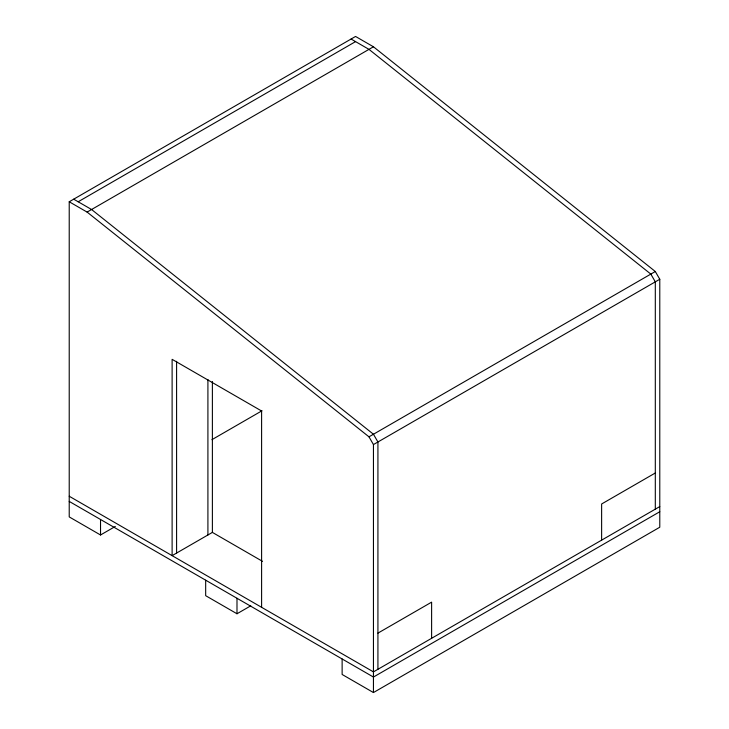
<?xml version="1.0" encoding="UTF-8"?>
<svg xmlns="http://www.w3.org/2000/svg" width="729" height="729" viewBox="0 0 729 729"><rect width="100%" height="100%" fill="white"/><g stroke="black" fill="none" stroke-linecap="round" stroke-linejoin="round"><path stroke-width="1.09" d="M115.3 526.456L100.529 534.986L69.219 516.907L69.219 201.769L355.552 36.45L373.448 46.784L655.307 271.507L659.781 279.262L659.781 527.231L373.448 692.55L342.129 674.471L342.129 658.97M78.167 201.769L355.552 41.617M69.219 201.769L87.106 212.093L373.448 46.784M211.948 439.66L262.03 410.746M87.106 212.093L368.974 436.826L655.307 271.507M262.531 561.357L212.385 532.398L172.117 555.644L172.117 359.333L261.602 410.992L261.602 607.312M373.448 692.55L373.448 444.572L659.781 279.262M205.669 580.184L205.669 595.684L236.989 613.763L250.767 605.817M377.923 633.136L431.614 602.145L431.614 638.303M655.307 472.993L601.625 503.985L601.625 540.153M659.781 506.573L373.448 671.883L69.219 496.239M659.781 511.74L373.448 677.05L69.219 501.406M351.077 39.029L368.974 49.362L650.833 274.095L655.307 281.841L655.307 509.152M73.693 199.181L91.581 209.515L373.448 434.238L377.923 441.993L377.923 669.304M368.974 436.826L373.448 444.572M236.989 598.272L236.989 613.763M212.385 381.477L212.385 532.398M207.911 379.517L207.911 534.986M176.591 361.292L176.591 553.065M100.529 519.485L100.529 534.986"/></g></svg>
